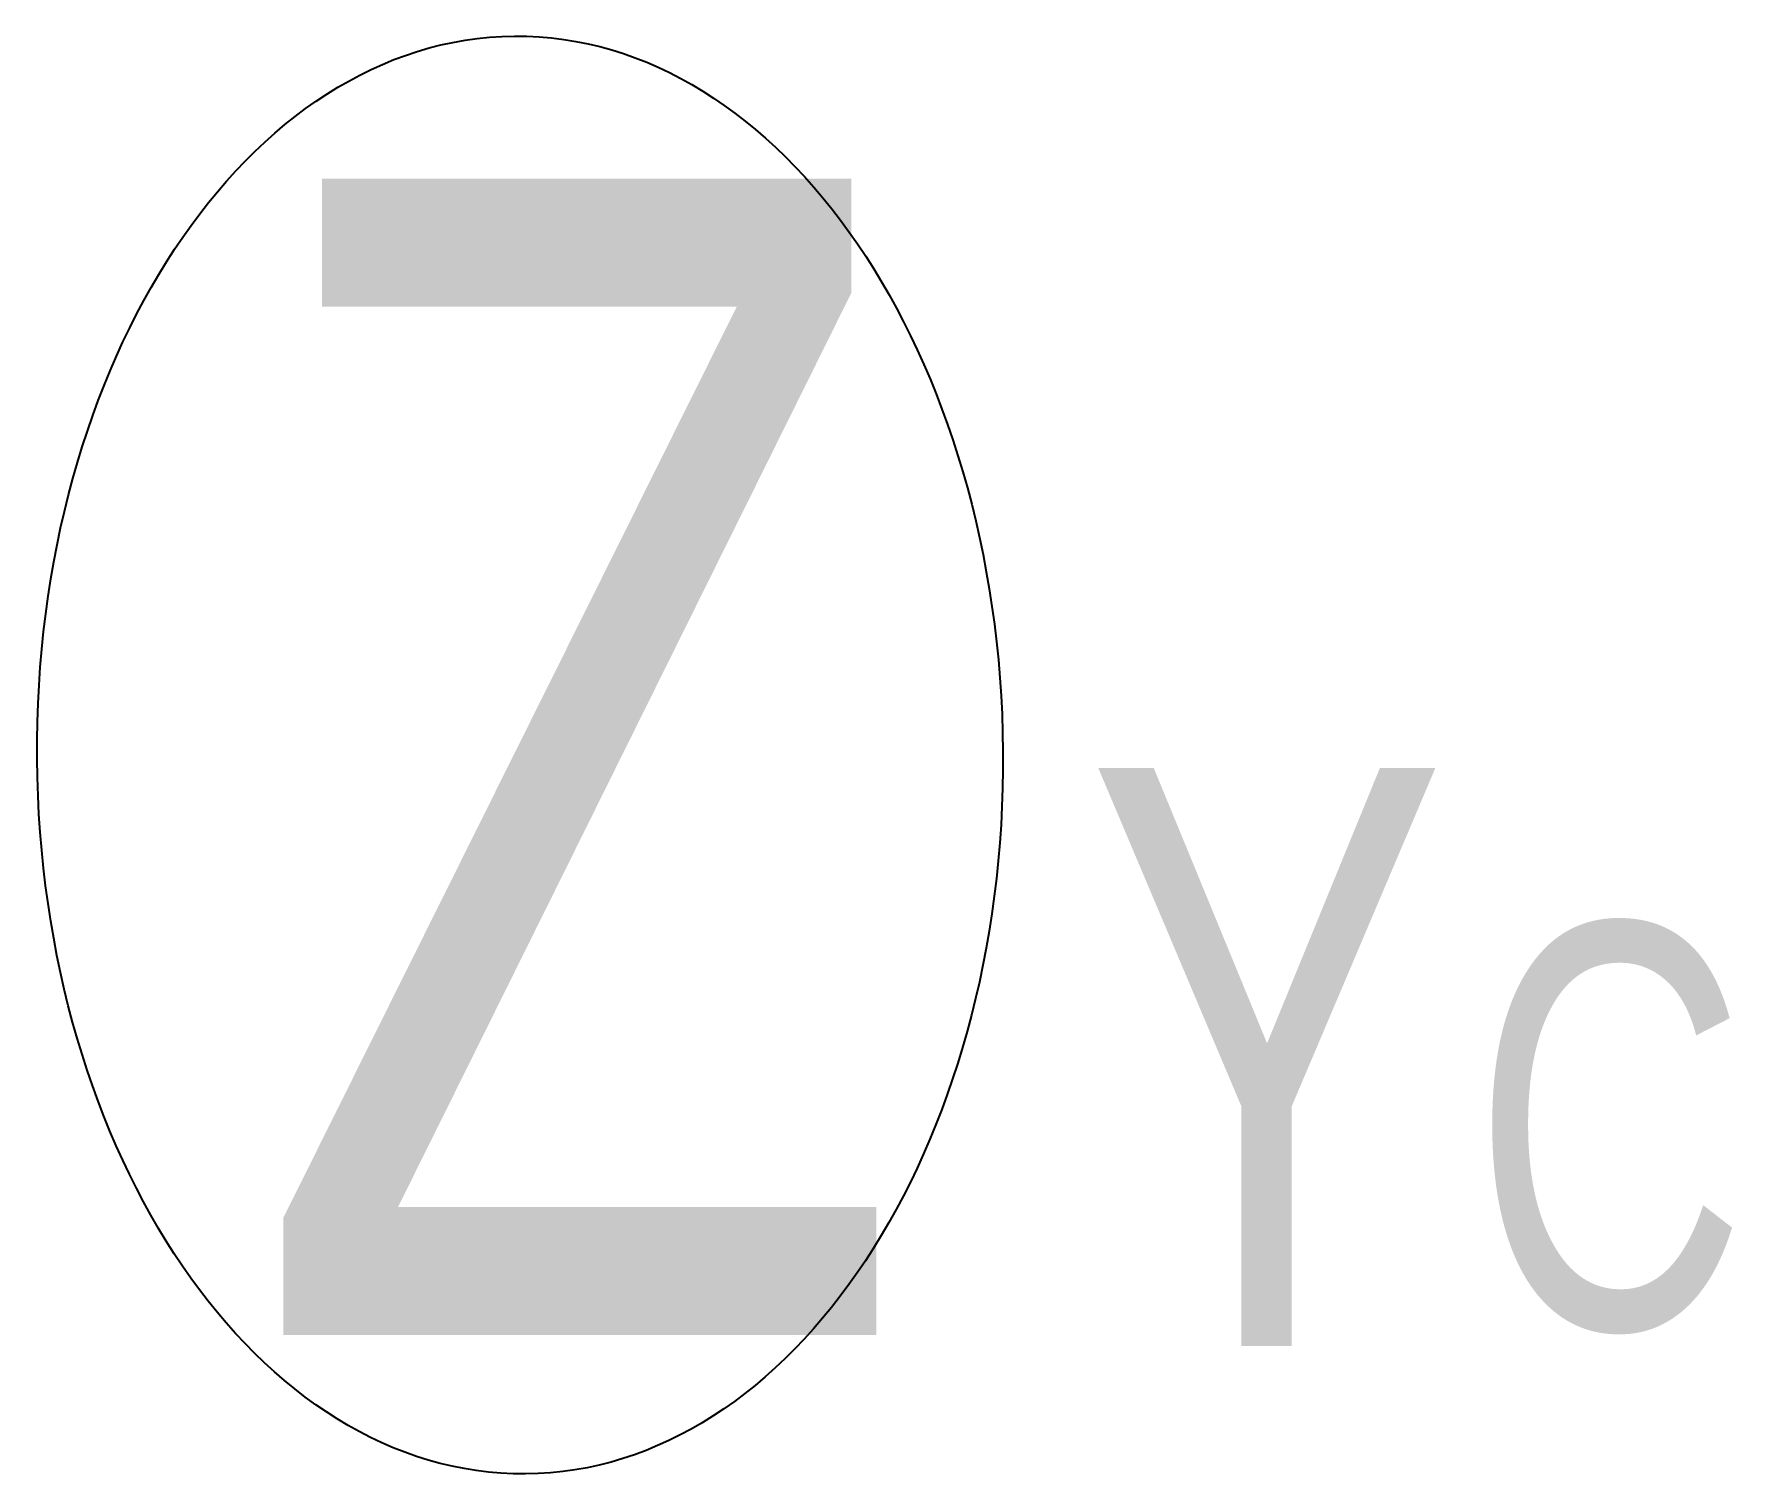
# Model space of a CAD drawing. Extents: x -1.3 to 1.64, y -0.85 to 1.64.
import ezdxf

# ---------------------------------------------------------------- set-up
doc = ezdxf.new("R2010")
doc.units = 0
doc.layers.get('0').update_dxf_attribs({"linetype": 'CONTINUOUS'})
doc.layers.add('GICAD_SHUIWEIXIAN', color=7, linetype='CONTINUOUS')
doc.styles.add('LZ_FONTS_FS', font='hxm.ttf', dxfattribs={"width": 0.7})

msp = doc.modelspace()

# ---------------------------------------------------------------- linework, layer by layer
at = {"color": 6, "ltscale": 10}
msp.add_ellipse((-0.4602, 0.3972), major_axis=(-0.0097, 1.2436), ratio=0.6719, dxfattribs=at)

# ---------------------------------------------------------------- texts
at = {"color": 6, "style": 'LZ_FONTS_FS', "width": 0.7}
msp.add_text('Z', height=2, dxfattribs=at).set_placement((-0.9289, -0.6059))
at = {"layer": 'GICAD_SHUIWEIXIAN', "color": 6, "style": 'LZ_FONTS_FS', "width": 0.7}
for s, height, p in [('Y', 1, (0.5198, -0.6253)), ('C', 0.7, (1.1887, -0.5951))]:
    msp.add_text(s, height=height, dxfattribs=at).set_placement(p)

doc.saveas('drawing.dxf')
